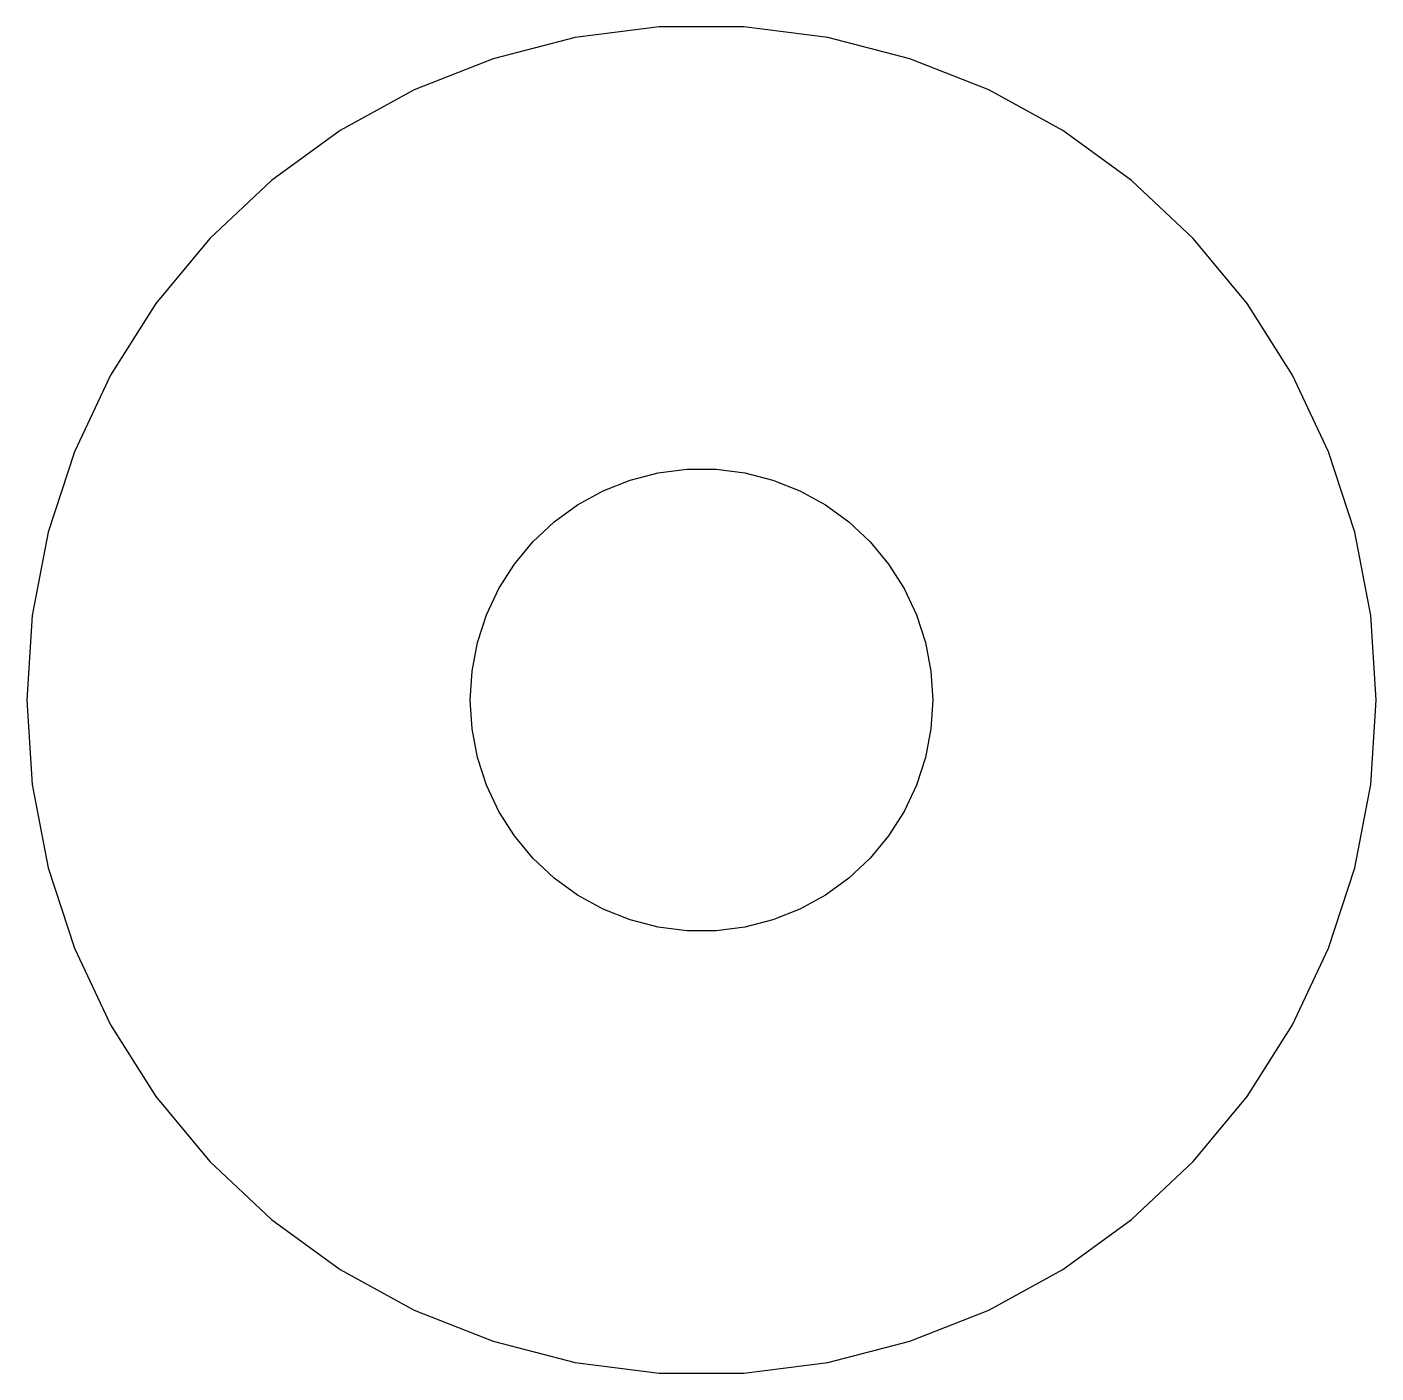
# Model space of a CAD drawing. Header units: metres. Extents: x -7 to 7, y 103 to 223.
# Drawn here: x -7 to 7, y 103.01 to 116.99 of the extents above.
import ezdxf

# ---------------------------------------------------------------- set-up
doc = ezdxf.new("R2010")
doc.units = ezdxf.units.M

msp = doc.modelspace()

# ---------------------------------------------------------------- linework, layer by layer
for p, q in [((-0.439529, 116.986), (-1.31166, 116.876)), ((0.439529, 116.986), (-0.439529, 116.986)), ((1.31166, 116.876), (0.439529, 116.986)), ((-1.31166, 116.876), (-2.16312, 116.657)), ((2.16312, 116.657), (1.31166, 116.876)), ((-2.16312, 116.657), (-2.98045, 116.334)), ((2.98045, 116.334), (2.16312, 116.657)), ((-2.98045, 116.334), (-3.75078, 115.91)), ((3.75078, 115.91), (2.98045, 116.334)), ((-3.75078, 115.91), (-4.46196, 115.394)), ((4.46196, 115.394), (3.75078, 115.91)), ((-4.46196, 115.394), (-5.10277, 114.792)), ((5.10277, 114.792), (4.46196, 115.394)), ((-5.10277, 114.792), (-5.66312, 114.114)), ((5.66312, 114.114), (5.10277, 114.792)), ((-5.66312, 114.114), (-6.13414, 113.372)), ((6.13414, 113.372), (5.66312, 114.114)), ((-6.13414, 113.372), (-6.50842, 112.577)), ((6.50842, 112.577), (6.13414, 113.372)), ((-6.50842, 112.577), (-6.78008, 111.741)), ((6.78008, 111.741), (6.50842, 112.577)), ((-1.02187, 112.172), (-0.741638, 112.283)), ((-0.741638, 112.283), (-0.449707, 112.357)), ((-0.449707, 112.357), (-0.150696, 112.395)), ((-0.150696, 112.395), (0.150696, 112.395)), ((0.150696, 112.395), (0.449707, 112.357)), ((0.449707, 112.357), (0.741638, 112.283)), ((0.741638, 112.283), (1.02187, 112.172)), ((-1.28598, 112.026), (-1.02187, 112.172)), ((1.02187, 112.172), (1.28598, 112.026)), ((-1.52982, 111.849), (-1.28598, 112.026)), ((1.28598, 112.026), (1.52982, 111.849)), ((-6.78008, 111.741), (-6.94479, 110.877)), ((-1.74951, 111.643), (-1.52982, 111.849)), ((1.52982, 111.849), (1.74951, 111.643)), ((6.94479, 110.877), (6.78008, 111.741)), ((-1.94164, 111.411), (-1.74951, 111.643)), ((1.74951, 111.643), (1.94164, 111.411)), ((-2.10313, 111.156), (-1.94164, 111.411)), ((1.94164, 111.411), (2.10313, 111.156)), ((-2.23146, 110.883), (-2.10313, 111.156)), ((2.10313, 111.156), (2.23146, 110.883)), ((-2.32458, 110.597), (-2.23146, 110.883)), ((2.23146, 110.883), (2.32458, 110.597)), ((-6.94479, 110.877), (-7, 110)), ((7, 110), (6.94479, 110.877)), ((-2.38107, 110.301), (-2.32458, 110.597)), ((2.32458, 110.597), (2.38107, 110.301)), ((-2.39999, 110), (-2.38107, 110.301)), ((2.38107, 110.301), (2.39999, 110)), ((-7, 110), (-6.94479, 109.123)), ((-2.38107, 109.699), (-2.39999, 110)), ((2.39999, 110), (2.38107, 109.699)), ((6.94479, 109.123), (7, 110)), ((-2.32458, 109.403), (-2.38107, 109.699)), ((2.38107, 109.699), (2.32458, 109.403)), ((-2.23146, 109.117), (-2.32458, 109.403)), ((2.32458, 109.403), (2.23146, 109.117)), ((-6.94479, 109.123), (-6.78008, 108.259)), ((-2.10313, 108.844), (-2.23146, 109.117)), ((2.23146, 109.117), (2.10313, 108.844)), ((6.78008, 108.259), (6.94479, 109.123)), ((-1.94164, 108.589), (-2.10313, 108.844)), ((2.10313, 108.844), (1.94164, 108.589)), ((-1.74951, 108.357), (-1.94164, 108.589)), ((1.94164, 108.589), (1.74951, 108.357)), ((-6.78008, 108.259), (-6.50842, 107.423)), ((-1.52982, 108.151), (-1.74951, 108.357)), ((1.74951, 108.357), (1.52982, 108.151)), ((6.50842, 107.423), (6.78008, 108.259)), ((-1.28598, 107.974), (-1.52982, 108.151)), ((1.52982, 108.151), (1.28598, 107.974)), ((-1.02187, 107.828), (-1.28598, 107.974)), ((1.28598, 107.974), (1.02187, 107.828)), ((-0.741638, 107.717), (-1.02187, 107.828)), ((1.02187, 107.828), (0.741638, 107.717)), ((-0.449707, 107.643), (-0.741638, 107.717)), ((0.741638, 107.717), (0.449707, 107.643)), ((-0.150696, 107.605), (-0.449707, 107.643)), ((0.150696, 107.605), (-0.150696, 107.605)), ((0.449707, 107.643), (0.150696, 107.605)), ((-6.50842, 107.423), (-6.13414, 106.628)), ((6.13414, 106.628), (6.50842, 107.423)), ((-6.13414, 106.628), (-5.66312, 105.886)), ((5.66312, 105.886), (6.13414, 106.628)), ((-5.66312, 105.886), (-5.10277, 105.208)), ((5.10277, 105.208), (5.66312, 105.886)), ((-5.10277, 105.208), (-4.46196, 104.606)), ((4.46196, 104.606), (5.10277, 105.208)), ((-4.46196, 104.606), (-3.75078, 104.09)), ((3.75078, 104.09), (4.46196, 104.606)), ((-3.75078, 104.09), (-2.98045, 103.666)), ((2.98045, 103.666), (3.75078, 104.09)), ((-2.98045, 103.666), (-2.16312, 103.343)), ((2.16312, 103.343), (2.98045, 103.666)), ((-2.16312, 103.343), (-1.31166, 103.124)), ((1.31166, 103.124), (2.16312, 103.343)), ((-1.31166, 103.124), (-0.439529, 103.014)), ((0.439529, 103.014), (1.31166, 103.124)), ((-0.439529, 103.014), (0.439529, 103.014))]:
    msp.add_line(p, q)

doc.saveas('drawing.dxf')
